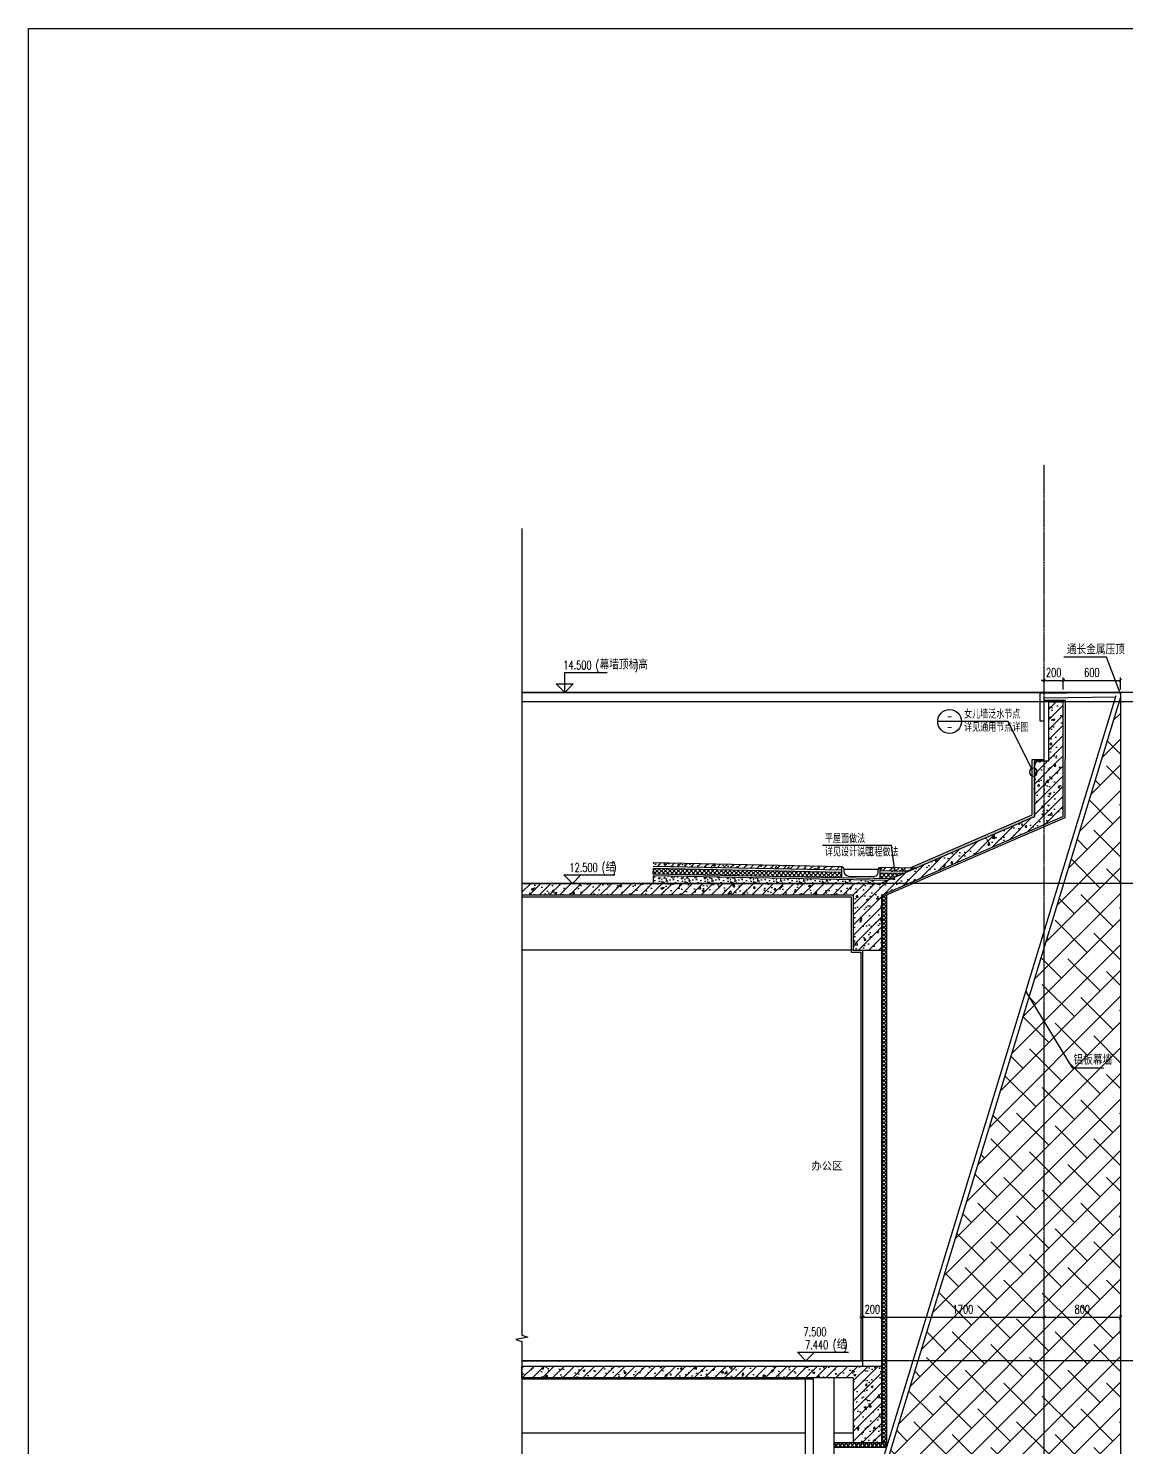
# Model space of a CAD drawing. Extents: x -1899985 to 1774885, y 556286 to 2175695.
# Drawn here: x -1607876 to -1596366, y 574847 to 589713 of the extents above; entities that cross this region are included whole.
import ezdxf
from ezdxf.enums import TextEntityAlignment as Align

# ---------------------------------------------------------------- set-up
doc = ezdxf.new("R2010")
doc.units = 0
doc.header["$LTSCALE"] = 10
doc.header["$MEASUREMENT"] = 0
for name, pattern in [('20剖面图$0$__DASH', [0.35, 0.25, -0.1]), ('20剖面图$0$DOTE', [2.42, 2, -0.2, 0.02, -0.2]), ('DASH', [0.35, 0.25, -0.1])]:
    doc.linetypes.add(name, pattern=pattern)
doc.layers.get('Defpoints').update_dxf_attribs({"color": 210})
for name, color, linetype in [('20剖面图$0$A-AXIS-DOTE', 14, '20剖面图$0$DOTE'), ('20剖面图$0$A-AXIS-DP', 126, 'Continuous'), ('20剖面图$0$A-CURTAIN', 134, 'Continuous'), ('20剖面图$0$A-HATCH-2', 251, 'Continuous'), ('20剖面图$0$A-LIN-V', 9, 'Continuous'), ('20剖面图$0$A-SFCE', 30, 'Continuous'), ('20剖面图$0$AS-COLN', 6, 'Continuous'), ('20剖面图$0$AS-WALL', 40, 'Continuous'), ('20剖面图$0$DIM_ELEV', 3, 'Continuous'), ('20剖面图$0$DIM_SYMB', 3, 'Continuous'), ('20剖面图$0$PUB_HATCH', 8, 'Continuous'), ('20剖面图$0$PUB_TEXT', 7, 'Continuous'), ('A-AXIS-SYMB', 3, 'Continuous'), ('A-HATCH-2', 251, 'Continuous'), ('A-LIN-V', 9, 'Continuous'), ('A-SFCE', 30, 'Continuous'), ('DIM_SYMB', 3, 'Continuous'), ('PUB_TEXT', 7, 'Continuous')]:
    doc.layers.add(name, color=color, linetype=linetype)
doc.styles.add('20剖面图$0$_TCH_DIM', font='SIMPLEX', dxfattribs={"bigfont": 'GBCBIG'})
doc.styles.add('20剖面图$0$_TCH_DIM_T3', font='SIMPLEX', dxfattribs={"width": 0.705882, "bigfont": 'GBCBIG'})
doc.styles.add('20剖面图$0$图框', font='')
doc.styles.add('_TCH_DIM', font='SIMPLEX', dxfattribs={"bigfont": 'GBCBIG'})
doc.styles.add('_TCH_LABEL', font='COMPLEX', dxfattribs={"bigfont": 'GBCBIG'})
doc.styles.get('20剖面图$0$图框').set_extended_font_data('SimSun')
doc.dimstyles.new('20剖面图$0$_TCH_ARCH&&30', dxfattribs={"dimtxt": 89.25, "dimasz": 30, "dimexe": 30, "dimexo": 30, "dimgap": 37.875, "dimtad": 1, "dimdec": 0, "dimzin": 0, "dimdsep": 46, "dimtxsty": '20剖面图$0$_TCH_DIM_T3', "dimblk": '20剖面图$0$_ArchTick', "dimcen": 0.09, "dimclrt": 7, "dimazin": 2, "dimtfac": 1, "dimtdec": 0, "dimtix": 1, "dimtmove": 2, "dimatfit": 3, "dimfxl": 1, "dimtolj": 1, "dimtzin": 0, "dimarcsym": 0})
pattern_1 = [(45, (0, 0), (-53.0330086, 53.0330086), []), (50, (0, 0), (215.178055, -18.82564), [22.5, -247.5]), (355, (0, 0), (-41.6254, 225.65764), [18, -198]), (100.4514, (17.93, -1.57), (173.552815, 206.831863), [19.122057, -210.342634]), (46.1842, (0, 60), (320.172315, -49.655704), [33.75, -371.25]), (96.6356, (26.68, 55.86), (280.39881, 292.23536), [28.683086, -315.5139]), (351.1842, (0, 60), (280.398584, 292.23558), [27, -297]), (21, (30, 45), (179.072116, -120.785667), [22.5, -247.5]), (326, (30, 45), (72.9946, 217.545014), [18, -198]), (71.4514, (44.92, 34.93), (252.066789, 96.75915), [19.122057, -210.342634]), (37.5, (0, 0), (3.6479566, 99.868156), [0, -195.6, 0, -201, 0, -198.75]), (7.5, (0, 0), (78.920861, 118.3235136), [0, -114.6, 0, -191.1, 0, -75.75]), (327.5, (-66.9, 0), (160.146731, -6.7664615), [0, -75, 0, -234, 0, -310.5]), (317.5, (-96.9, 0), (174.955851, 30.031495), [0, -97.5, 0, -155.4, 0, -220.5])]

# ---------------------------------------------------------------- blocks, each defined once
blk = doc.blocks.new('20剖面图$0$_ArchTick')
at = {"color": 0, "linetype": 'ByBlock', "const_width": 0.4}
blk.add_lwpolyline([(-0.5, -0.5), (0.5, 0.5)], dxfattribs=at)
blk = doc.blocks.new('*D192')
at = {"layer": '20剖面图$0$A-AXIS-DP', "color": 0, "lineweight": -2, "transparency": 16777216}
for p, q in [((-1597031, 582787), (-1597031, 582914)), ((-1596431, 582787), (-1596431, 582914)), ((-1597031, 582884), (-1596431, 582884))]:
    blk.add_line(p, q, dxfattribs=at)
at = {"layer": 'Defpoints', "color": 0, "transparency": 16777216}
for p in [(-1597031, 582757), (-1596431, 582884), (-1596431, 582757)]:
    blk.add_point(p, dxfattribs=at)
at = {"layer": '20剖面图$0$A-AXIS-DP', "color": 0, "lineweight": -2, "transparency": 16777216, "xscale": 30, "yscale": 30, "zscale": 30, "rotation": 180}
blk.add_blockref('20剖面图$0$_ArchTick', (-1597031, 582884), dxfattribs=at)
at = {"layer": '20剖面图$0$A-AXIS-DP', "color": 0, "lineweight": -2, "transparency": 16777216, "xscale": 30, "yscale": 30, "zscale": 30}
blk.add_blockref('20剖面图$0$_ArchTick', (-1596431, 582884), dxfattribs=at)
at = {"layer": '20剖面图$0$A-AXIS-DP', "color": 7, "transparency": 16777216, "insert": (-1596731, 582966), "char_height": 89.2, "attachment_point": 5, "style": '20剖面图$0$_TCH_DIM_T3'}
blk.add_mtext('\\A1;600', dxfattribs=at)
blk = doc.blocks.new('*D193')
at = {"layer": '20剖面图$0$A-AXIS-DP', "color": 0, "lineweight": -2, "transparency": 16777216}
for p, q in [((-1597231, 582787), (-1597231, 582914)), ((-1597031, 582787), (-1597031, 582914)), ((-1597231, 582884), (-1597261, 582884)), ((-1597231, 582884), (-1597031, 582884)), ((-1597031, 582884), (-1597001, 582884))]:
    blk.add_line(p, q, dxfattribs=at)
at = {"layer": 'Defpoints', "color": 0, "transparency": 16777216}
for p in [(-1597231, 582757), (-1597031, 582884), (-1597031, 582757)]:
    blk.add_point(p, dxfattribs=at)
at = {"layer": '20剖面图$0$A-AXIS-DP', "color": 0, "lineweight": -2, "transparency": 16777216, "xscale": 30, "yscale": 30, "zscale": 30}
blk.add_blockref('20剖面图$0$_ArchTick', (-1597231, 582884), dxfattribs=at)
at = {"layer": '20剖面图$0$A-AXIS-DP', "color": 0, "lineweight": -2, "transparency": 16777216, "xscale": 30, "yscale": 30, "zscale": 30, "rotation": 180}
blk.add_blockref('20剖面图$0$_ArchTick', (-1597031, 582884), dxfattribs=at)
at = {"layer": '20剖面图$0$A-AXIS-DP', "color": 7, "transparency": 16777216, "insert": (-1597131, 582966), "char_height": 89.2, "attachment_point": 5, "style": '20剖面图$0$_TCH_DIM_T3'}
blk.add_mtext('\\A1;200', dxfattribs=at)
blk = doc.blocks.new('*D194')
at = {"layer": '20剖面图$0$A-AXIS-DP', "color": 0, "lineweight": -2, "transparency": 16777216}
for p, q in [((-1597231, 576030), (-1597231, 576243)), ((-1597231, 576213), (-1596431, 576213)), ((-1596431, 576030), (-1596431, 576243))]:
    blk.add_line(p, q, dxfattribs=at)
at = {"layer": 'Defpoints', "color": 0, "transparency": 16777216}
for p in [(-1596431, 576213), (-1597231, 576000), (-1596431, 576000)]:
    blk.add_point(p, dxfattribs=at)
at = {"layer": '20剖面图$0$A-AXIS-DP', "color": 0, "lineweight": -2, "transparency": 16777216, "xscale": 30, "yscale": 30, "zscale": 30, "rotation": 180}
blk.add_blockref('20剖面图$0$_ArchTick', (-1597231, 576213), dxfattribs=at)
at = {"layer": '20剖面图$0$A-AXIS-DP', "color": 0, "lineweight": -2, "transparency": 16777216, "xscale": 30, "yscale": 30, "zscale": 30}
blk.add_blockref('20剖面图$0$_ArchTick', (-1596431, 576213), dxfattribs=at)
at = {"layer": '20剖面图$0$A-AXIS-DP', "color": 7, "transparency": 16777216, "insert": (-1596831, 576296), "char_height": 89.2, "attachment_point": 5, "style": '20剖面图$0$_TCH_DIM_T3'}
blk.add_mtext('\\A1;800', dxfattribs=at)
blk = doc.blocks.new('*D195')
at = {"layer": '20剖面图$0$A-AXIS-DP', "color": 0, "lineweight": -2, "transparency": 16777216}
for p, q in [((-1598931, 576030), (-1598931, 576243)), ((-1598931, 576213), (-1597231, 576213)), ((-1597231, 576030), (-1597231, 576243))]:
    blk.add_line(p, q, dxfattribs=at)
at = {"layer": 'Defpoints', "color": 0, "transparency": 16777216}
for p in [(-1597231, 576213), (-1598931, 576000), (-1597231, 576000)]:
    blk.add_point(p, dxfattribs=at)
at = {"layer": '20剖面图$0$A-AXIS-DP', "color": 0, "lineweight": -2, "transparency": 16777216, "xscale": 30, "yscale": 30, "zscale": 30, "rotation": 180}
blk.add_blockref('20剖面图$0$_ArchTick', (-1598931, 576213), dxfattribs=at)
at = {"layer": '20剖面图$0$A-AXIS-DP', "color": 0, "lineweight": -2, "transparency": 16777216, "xscale": 30, "yscale": 30, "zscale": 30}
blk.add_blockref('20剖面图$0$_ArchTick', (-1597231, 576213), dxfattribs=at)
at = {"layer": '20剖面图$0$A-AXIS-DP', "color": 7, "transparency": 16777216, "insert": (-1598081, 576296), "char_height": 89.2, "attachment_point": 5, "style": '20剖面图$0$_TCH_DIM_T3'}
blk.add_mtext('\\A1;1700', dxfattribs=at)
blk = doc.blocks.new('*D196')
at = {"layer": '20剖面图$0$A-AXIS-DP', "color": 0, "lineweight": -2, "transparency": 16777216}
for p, q in [((-1599131, 576213), (-1599161, 576213)), ((-1599131, 576030), (-1599131, 576243)), ((-1599131, 576213), (-1598931, 576213)), ((-1598931, 576030), (-1598931, 576243)), ((-1598931, 576213), (-1598901, 576213))]:
    blk.add_line(p, q, dxfattribs=at)
at = {"layer": 'Defpoints', "color": 0, "transparency": 16777216}
for p in [(-1598931, 576213), (-1599131, 576000), (-1598931, 576000)]:
    blk.add_point(p, dxfattribs=at)
at = {"layer": '20剖面图$0$A-AXIS-DP', "color": 0, "lineweight": -2, "transparency": 16777216, "xscale": 30, "yscale": 30, "zscale": 30}
blk.add_blockref('20剖面图$0$_ArchTick', (-1599131, 576213), dxfattribs=at)
at = {"layer": '20剖面图$0$A-AXIS-DP', "color": 0, "lineweight": -2, "transparency": 16777216, "xscale": 30, "yscale": 30, "zscale": 30, "rotation": 180}
blk.add_blockref('20剖面图$0$_ArchTick', (-1598931, 576213), dxfattribs=at)
at = {"layer": '20剖面图$0$A-AXIS-DP', "color": 7, "transparency": 16777216, "insert": (-1599031, 576296), "char_height": 89.2, "attachment_point": 5, "style": '20剖面图$0$_TCH_DIM_T3'}
blk.add_mtext('\\A1;200', dxfattribs=at)
blk = doc.blocks.new('$LinePat$保温板1')
at = {"color": 0}
for p, q in [((0, 0), (16, -20)), ((0, -20), (16, 0))]:
    blk.add_line(p, q, dxfattribs=at)
for points in [[(0, 0), (16, 0)], [(0, -20), (16, -20)]]:
    blk.add_lwpolyline(points)
blk = doc.blocks.new('20剖面图')
at = {"layer": '20剖面图$0$A-HATCH-2'}
h = blk.add_hatch(dxfattribs=at)
h.set_pattern_fill('ANSI38', color=256, scale=120)
h.set_pattern_definition([(45, (0, 0), (-134.703842, 134.703842), []), (135, (0, 0), (-404.111525, 134.703842), [476.25, -285.75])])
h.paths.add_polyline_path([(-1596431.5, 567957.5), (-1596431.5, 582707.5), (-1599106.7, 573944), (-1599331.5, 573207.5), (-1599381.5, 573207.5), (-1599381.5, 568257.5)])
at = {"layer": '20剖面图$0$PUB_HATCH'}
h = blk.add_hatch(dxfattribs=at)
h.set_pattern_fill('钢筋混凝土', color=256, scale=30, style=0)
h.set_pattern_definition(pattern_1)
h.paths.add_polyline_path([(-1597181.5, 582036.4), (-1597031.5, 582036.4), (-1597031.5, 582657.5), (-1597181.5, 582657.5)])
h = blk.add_hatch(dxfattribs=at)
h.set_pattern_fill('钢筋混凝土', color=256, scale=30, style=0)
h.set_pattern_definition(pattern_1)
h.paths.add_polyline_path([(-1597331.5, 581457.5), (-1597031.5, 581457.5), (-1597031.5, 582036.4), (-1597331.5, 582036.4)])
h = blk.add_hatch(dxfattribs=at)
h.set_pattern_fill('钢筋混凝土', color=256, scale=30, style=0)
h.set_pattern_definition(pattern_1)
h.paths.add_polyline_path([(-1597034, 581457.5), (-1597331.5, 581457.5), (-1597331.5, 581459.3), (-1598950.2, 580757.5), (-1598931.5, 580757.5), (-1598931.5, 580667.5), (-1598925.3, 580637.5)])
h = blk.add_hatch(dxfattribs=at)
h.set_pattern_fill('钢筋混凝土', color=256, scale=30, style=0)
h.set_pattern_definition(pattern_1)
h.paths.add_polyline_path([(-1599231.5, 580637.5), (-1599231.5, 580757.5), (-1602703.6, 580757.5), (-1602703.6, 580637.5)])
h = blk.add_hatch(dxfattribs=at)
h.set_pattern_fill('钢筋混凝土', color=256, scale=30, style=0)
h.set_pattern_definition(pattern_1)
h.paths.add_polyline_path([(-1599231.5, 580057.5), (-1598931.5, 580057.5), (-1598931.5, 580757.5), (-1599231.5, 580757.5)])
h = blk.add_hatch(dxfattribs=at)
h.set_pattern_fill('钢筋混凝土', color=256, scale=30, style=0)
h.set_pattern_definition(pattern_1)
h.paths.add_polyline_path([(-1598931.5, 580667.5), (-1598931.5, 580637.5), (-1598925.3, 580637.5)])
h = blk.add_hatch(dxfattribs=at)
h.set_pattern_fill('钢筋混凝土', color=256, scale=30, style=0)
h.set_pattern_definition(pattern_1)
h.paths.add_polyline_path([(-1599581.5, 575577.5), (-1599581.5, 575697.5), (-1602703.6, 575697.5), (-1602703.6, 575577.5)])
h = blk.add_hatch(dxfattribs=at)
h.set_pattern_fill('钢筋混凝土', color=256, scale=30, style=0)
h.set_pattern_definition(pattern_1)
h.paths.add_polyline_path([(-1599231.5, 575697.5), (-1599581.5, 575697.5), (-1599581.5, 575577.5), (-1599231.5, 575577.5)])
h = blk.add_hatch(dxfattribs=at)
h.set_pattern_fill('钢筋混凝土', color=256, scale=30, style=0)
h.set_pattern_definition(pattern_1)
h.paths.add_polyline_path([(-1599231.5, 574897.5), (-1598931.5, 574897.5), (-1598931.5, 575697.5), (-1599231.5, 575697.5)])
at = {"layer": '20剖面图$0$A-AXIS-DOTE'}
blk.add_line((-1597231.5, 565081.9), (-1597231.5, 585146), dxfattribs=at)
at = {"layer": '20剖面图$0$A-AXIS-DOTE', "linetype": '20剖面图$0$__DASH', "ltscale": 2}
for p, q in [((-1591884.5, 582757.5), (-1602703.6, 582757.5)), ((-1591884.5, 582657.5), (-1602703.6, 582657.5)), ((-1591884.5, 580757.5), (-1602703.6, 580757.5)), ((-1591884.5, 575757.5), (-1602703.6, 575757.5))]:
    blk.add_line(p, q, dxfattribs=at)
at = {"layer": '20剖面图$0$A-CURTAIN'}
for p, q in [((-1596431.5, 582757.5), (-1597271.5, 582747.5)), ((-1597271.5, 582457.5), (-1597271.5, 582747.5)), ((-1596431.5, 582757.5), (-1596431.5, 582707.5)), ((-1596479.3, 582722.1), (-1599368.5, 573257.5)), ((-1596431.5, 582707.5), (-1599331.5, 573207.5)), ((-1596483.8, 582707.5), (-1597231.5, 582697.5)), ((-1597231.5, 582457.5), (-1597231.5, 582697.5)), ((-1597231.5, 582457.5), (-1597271.5, 582457.5))]:
    blk.add_line(p, q, dxfattribs=at)
at = {"layer": '20剖面图$0$A-LIN-V'}
blk.add_line((-1602703.6, 582757.5), (-1596431.5, 582757.5), dxfattribs=at)
for points in [[(-1599231.5, 580057.5), (-1602703.6, 580057.5)], [(-1599731.5, 574997.5), (-1602703.6, 574997.5)], [(-1599231.5, 574997.5), (-1599431.5, 574997.5)]]:
    blk.add_lwpolyline(points, dxfattribs=at)
at = {"layer": '20剖面图$0$A-SFCE'}
blk.add_line((-1602703.6, 575757.5), (-1599131.5, 575757.5), dxfattribs=at)
at = {"layer": '20剖面图$0$AS-COLN'}
for p, q in [((-1597181.5, 582036.4), (-1597181.5, 582657.5)), ((-1597181.5, 582657.5), (-1597031.5, 582657.5)), ((-1597031.5, 582036.4), (-1597031.5, 582657.5)), ((-1597181.5, 582036.4), (-1597331.5, 582036.4)), ((-1597331.5, 582036.4), (-1597331.5, 581459.3)), ((-1597031.5, 581467.8), (-1597031.5, 582036.4)), ((-1598950.2, 580757.5), (-1597331.5, 581459.3)), ((-1598925.3, 580637.5), (-1597034, 581457.5)), ((-1597034, 581457.5), (-1597031.5, 581457.5)), ((-1597031.5, 581457.5), (-1597031.5, 581467.8)), ((-1602703.6, 580757.5), (-1599231.5, 580757.5)), ((-1602703.6, 580757.5), (-1602703.6, 580637.5)), ((-1598950.2, 580757.5), (-1599231.5, 580757.5)), ((-1602703.6, 580637.5), (-1599231.5, 580637.5)), ((-1599231.5, 580637.5), (-1599231.5, 580057.5)), ((-1598931.5, 580637.5), (-1598925.3, 580637.5)), ((-1598931.5, 580057.5), (-1598931.5, 580637.5)), ((-1599231.5, 580057.5), (-1598931.5, 580057.5)), ((-1599581.5, 575697.5), (-1602703.6, 575697.5)), ((-1602703.6, 575577.5), (-1602703.6, 575697.5)), ((-1599231.5, 575697.5), (-1599581.5, 575697.5)), ((-1598931.5, 575697.5), (-1599231.5, 575697.5)), ((-1598931.5, 574897.5), (-1598931.5, 575697.5)), ((-1599581.5, 575577.5), (-1602703.6, 575577.5)), ((-1599231.5, 575577.5), (-1599581.5, 575577.5)), ((-1599231.5, 575577.5), (-1599231.5, 574897.5)), ((-1599231.5, 574897.5), (-1598931.5, 574897.5))]:
    blk.add_line(p, q, dxfattribs=at)
at = {"layer": '20剖面图$0$AS-WALL'}
for p, q in [((-1599131.5, 575697.5), (-1599131.5, 580057.5)), ((-1598931.5, 575697.5), (-1598931.5, 580057.5)), ((-1599731.5, 573957.5), (-1599731.5, 575577.5)), ((-1599431.5, 573957.5), (-1599431.5, 575577.5))]:
    blk.add_line(p, q, dxfattribs=at)
at = {"layer": '20剖面图$0$DIM_ELEV'}
for p, q in [((-1602255.2, 582757.5), (-1602255.2, 582967.5)), ((-1602255.2, 582967.5), (-1601808.8, 582967.5)), ((-1602255.2, 582757.5), (-1602345.2, 582847.5)), ((-1602345.2, 582847.5), (-1602165.2, 582847.5)), ((-1602255.2, 582757.5), (-1602165.2, 582847.5)), ((-1602174.7, 580757.5), (-1602264.7, 580847.5)), ((-1602264.7, 580847.5), (-1601728.3, 580847.5)), ((-1602174.7, 580757.5), (-1602084.7, 580847.5)), ((-1602384.7, 580757.5), (-1602084.7, 580757.5)), ((-1599937.3, 575757.5), (-1599637.3, 575757.5)), ((-1599727.3, 575757.5), (-1599817.3, 575847.5)), ((-1599817.3, 575847.5), (-1599280.9, 575847.5)), ((-1599727.3, 575757.5), (-1599637.3, 575847.5))]:
    blk.add_line(p, q, dxfattribs=at)
at = {"layer": '20剖面图$0$DIM_SYMB'}
for p, q in [((-1597420.1, 579619.2), (-1596936.4, 578826.3)), ((-1596936.4, 578826.3), (-1596608.7, 578826.3))]:
    blk.add_line(p, q, dxfattribs=at)
blk.add_lwpolyline([(-1602703.6, 584475.8), (-1602703.6, 576025.4), (-1602640.6, 576002.4), (-1602766.6, 575980.2), (-1602703.6, 575957.9), (-1602703.6, 567507.5)], dxfattribs=at)
at = {"layer": '20剖面图$0$DIM_SYMB', "const_width": 12}
blk.add_lwpolyline([(-1597423.2, 579624.4, 1), (-1597417, 579614.1, 1)], format="xyb", close=True, dxfattribs=at)
at = {"layer": 'Defpoints', "color": 8}
blk.add_line((-1596431.5, 582707.5), (-1596431.5, 567957.5), dxfattribs=at)
at = {"layer": '20剖面图$0$PUB_TEXT', "style": '20剖面图$0$_TCH_DIM', "width": 0.705882}
for s, height, p in [('14.500', 89.25, (-1602270.8, 582999)), ('(', 89.2, (-1601931.8, 582999)), (')', 89.2, (-1601521.2, 582999)), ('12.500', 89.25, (-1602206, 580879)), ('(', 89.2, (-1601867, 580879)), (')', 89.2, (-1601751.3, 580879)), ('7.500', 89.25, (-1599754.3, 576015.5)), ('7.440', 89.25, (-1599736.3, 575879)), ('(', 89.2, (-1599445.3, 575879)), (')', 89.2, (-1599329.6, 575879))]:
    blk.add_text(s, height=height, dxfattribs=at).set_placement(p)
at = {"layer": '20剖面图$0$PUB_TEXT'}
for s, height, style, p in [('幕墙顶标高', 101.28, '20剖面图$0$_TCH_DIM', (-1601889.8, 582999)), ('结', 101.3, '20剖面图$0$_TCH_DIM', (-1601825, 580879)), ('铝板幕墙', 101.28, '20剖面图$0$_TCH_DIM', (-1596922.8, 578857.8)), ('办公区', 79.3, '20剖面图$0$图框', (-1599670, 577758.4)), ('结', 101.3, '20剖面图$0$_TCH_DIM', (-1599403.3, 575879))]:
    blk.add_text(s, height=height, dxfattribs=dict(at, style=style)).set_placement(p)
at = {"layer": '20剖面图$0$A-AXIS-DP'}
for p1, p2, distance, picture, middle in [((-1597231.5, 582757.5), (-1597031.5, 582757.5), 126.1, '*D193', (-1597131.5, 582966)), ((-1597031.5, 582757.5), (-1596431.5, 582757.5), 126.1, '*D192', (-1596731.5, 582966)), ((-1599131.5, 576000), (-1598931.5, 576000), 213, '*D196', (-1599031.5, 576295.5)), ((-1598931.5, 576000), (-1597231.5, 576000), 213, '*D195', (-1598081.5, 576295.5)), ((-1597231.5, 576000), (-1596431.5, 576000), 213, '*D194', (-1596831.5, 576295.5))]:
    dim = blk.add_aligned_dim(p1=p1, p2=p2, distance=distance, dimstyle='20剖面图$0$_TCH_ARCH&&30', dxfattribs=at)
    dim.commit()
    dim.dimension.update_dxf_attribs({"geometry": picture, "text_midpoint": middle})

msp = doc.modelspace()

# ---------------------------------------------------------------- block references
at = {"layer": 'A-LIN-V'}
msp.add_blockref('20剖面图', (0, 0), dxfattribs=at)

# ---------------------------------------------------------------- next in the draw order: hatches: boundary and pattern name
at = {"layer": 'A-HATCH-2'}
h = msp.add_hatch(dxfattribs=at)
h.set_pattern_fill('钢筋混凝土', color=256, scale=20, style=0)
h.set_pattern_definition([(45, (55210.24, 3e-06), (-35.355339, 35.355339), []), (50, (55210.24, 3e-06), (143.4520365, -12.550427), [15, -165]), (355, (55210.24, 3e-06), (-27.750267, 150.438427), [12, -132]), (100.4514, (55222.19, -1.05), (115.701876, 137.887908), [12.748038, -140.228422]), (46.1842, (55210.24, 40), (213.44821, -33.103803), [22.5, -247.5]), (96.6356, (55228.03, 37.24), (186.93254, 194.823574), [19.122058, -210.3426]), (351.1842, (55210.24, 40), (186.93239, 194.82372), [18, -198]), (21, (55230.24, 30), (119.3814104, -80.523778), [15, -165]), (326, (55230.24, 30), (48.663066, 145.030009), [12, -132]), (71.4514, (55240.19, 23.29), (168.044526, 64.506099), [12.748038, -140.228422]), (37.5, (55210.24, 3e-06), (2.431971, 66.5787708), [0, -130.4, 0, -134, 0, -132.5]), (7.5, (55210.24, 3e-06), (52.6139075, 78.8823424), [0, -76.4, 0, -127.4, 0, -50.5]), (327.5, (55165.64, 3e-06), (106.7644872, -4.5109743), [0, -50, 0, -156, 0, -207]), (317.5, (55145.64, 3e-06), (116.637234, 20.0209965), [0, -65, 0, -103.6, 0, -147])])
h.paths.add_polyline_path([(-1599350.2, 580895.5), (-1599350.2, 580935.5), (-1601326.8, 580975), (-1601326.8, 580935)])
h.paths.add_polyline_path([(-1598950.2, 580927.5), (-1598950.2, 580887.5), (-1598663.5, 580881.7), (-1598575.3, 580920)])
h = msp.add_hatch(dxfattribs=at)
h.set_pattern_fill('ANSI37', color=256, scale=20)
h.set_pattern_definition([(45, (55210.24, 3e-06), (-22.4506403, 22.4506403), []), (135, (55210.24, 3e-06), (-22.4506403, -22.4506403), [])])
h.paths.add_polyline_path([(-1599350.2, 580815.5), (-1599350.2, 580875.5), (-1601325.6, 580915), (-1601326.8, 580855)])
h.paths.add_polyline_path([(-1598950.2, 580867.5), (-1598950.2, 580807.5), (-1598839.9, 580805.3), (-1598707.6, 580862.6)])
h = msp.add_hatch(dxfattribs=at)
h.set_pattern_fill('加气混凝土', color=256, scale=20)
h.set_pattern_definition([(0, (55281.04, -73.2), (120, 240), [0, -240]), (0, (55140.64, -105.6), (120, 240), [0, -240]), (0, (55218.64, -108), (120, 240), [0, -240]), (0, (55303.84, -37.2), (120, 240), [0, -240]), (0, (55204.24, -120), (120, 240), [0, -240]), (0, (55327.84, 114), (120, 240), [0, -240]), (0, (55254.64, 94.8), (120, 240), [0, -240]), (0, (55293.04, 64.8), (120, 240), [0, -240]), (0, (55097.44, 60), (120, 240), [0, -240]), (0, (55215.04, 49.2), (120, 240), [0, -240]), (0, (55169.44, -12), (120, 240), [0, -240]), (0, (55171.84, -102), (120, 240), [0, -240]), (0, (55261.84, -111.6), (120, 240), [0, -240]), (0, (55327.84, -6), (120, 240), [0, -240]), (0, (55103.44, -43.2), (120, 240), [0, -240]), (0, (55123.84, -2.4), (120, 240), [0, -240]), (0, (55217.44, -19.2), (120, 240), [0, -240]), (0, (55183.84, -54), (120, 240), [0, -240]), (0, (55164.64, 25.2), (120, 240), [0, -240]), (0, (55194.64, 115.2), (120, 240), [0, -240]), (0, (55113.04, -93.6), (120, 240), [0, -240]), (0, (55245.04, 66), (120, 240), [0, -240]), (0, (55133.44, 69.6), (120, 240), [0, -240]), (0, (55114.24, 100.8), (120, 240), [0, -240]), (130.601294, (55313.096, 38.857), (-599.99999337, 720.00000315), [10.53662, -4414.8444]), (18.4349488, (55295.953, 43.43), (599.9999978, 239.9999982), [10.842096, -1507.05116]), (90, (55295.95, 33.14), (120, 240), [10.285714, -469.71426]), (161.565051, (55306.24, 29.714), (-600.000003, 239.9999821), [10.842096, -1507.05116]), (53.1301023, (55306.24, 29.714), (120.0000002, 239.9999999), [11.428572, -1188.5714]), (135, (55315.38, -92.57), (-120.0000145, 239.9999838), [9.697464, -669.12504]), (45, (55301.67, -92.57), (119.9999992, 239.999999), [9.697464, -669.12504]), (135, (55308.524, -99.43), (-120.0000145, 239.9999838), [9.697464, -669.12504]), (45, (55308.524, -99.43), (119.9999992, 239.999999), [9.697464, -669.12504]), (116.565051, (55199.95, 68.57), (-2e-05, 479.999987), [12.77753, -255.5506]), (180, (55194.24, 80), (-120, 240), [13.714286, -226.2857]), (63.434949, (55174.8, 68.57), (1e-06, 479.999998), [12.77753, -255.5506]), (116.565051, (55180.52, 57.14), (-2e-05, 479.999987), [12.77753, -255.5506]), (0, (55180.52, 57.14), (120, 240), [13.714286, -226.2857]), (63.434949, (55194.24, 57.14), (1e-06, 479.999998), [12.77753, -255.5506]), (107.102728, (55290.239, -12.571), (-359.999986237, 1200.000001936), [15.54454, -6513.161]), (143.972626, (55285.667, 2.286), (-2279.9999711, 1679.9999981), [15.54454, -3248.808]), (180, (55273.1, 11.43), (-120, 240), [14.857142, -225.14284]), (36.0273733, (55245.667, 2.286), (2279.99998315, 1679.99998189), [15.54454, -3248.808]), (71.565051, (55241.096, -11.43), (360.00000185, 1199.9999979), [14.456126, -1503.43712]), (107.102728, (55245.667, -26.286), (-359.999986237, 1200.000001936), [15.54454, -6513.161]), (143.972626, (55258.239, -35.429), (-2279.9999711, 1679.9999981), [15.54454, -3248.808]), (0, (55258.24, -35.43), (120, 240), [14.857142, -225.14284]), (36.0273733, (55273.096, -35.429), (2279.99998315, 1679.99998189), [15.54454, -3248.808]), (71.565051, (55285.667, -26.286), (360.00000185, 1199.9999979), [14.456126, -1503.43712]), (150.255118, (55292.524, 99.43), (-360.00000085, 239.99999703), [9.214008, -1925.72784]), (90, (55284.52, 94.86), (120, 240), [9.142858, -470.8571]), (29.7448813, (55284.524, 94.857), (360.0000002, 239.9999989), [9.214008, -1925.72784]), (116.565051, (55236.52, -70.86), (-2e-05, 479.999987), [12.77753, -255.5506]), (168.690067, (55230.81, -59.429), (-1080.0000008, 239.99999398), [11.6549, -2435.8742]), (41.1859251, (55210.239, -65.143), (2999.99998182, 2639.999976915), [12.148738, -5090.3208]), (90, (55210.24, -76.57), (120, 240), [11.428572, -468.5714]), (138.814074, (55219.381, -84.571), (-2999.999946676, 2640.000016815), [12.148738, -5090.3208]), (16.6992442, (55219.381, -84.571), (3959.99997021, 1199.99998743), [11.93178, -4999.415]), (60.9453959, (55230.81, -81.143), (119.99999968, 239.99999788), [11.766434, -4930.1358]), (109.983106, (55135.953, 29.714), (-600.00000226, 1679.999995554), [13.3768, -5604.879]), (155.556045, (55131.381, 42.286), (-1560.000005946, 719.99998504), [13.809194, -5786.0526]), (24.4439547, (55106.239, 42.286), (1560.00000078, 719.999996537), [13.809194, -5786.0526]), (70.0168934, (55101.667, 29.714), (600.00000181, 1679.99999583), [13.3768, -5604.879]), (109.983106, (55106.239, 17.143), (-600.00000226, 1679.999995554), [13.3768, -5604.879]), (160.016893, (55118.81, 12.571), (-600.00000035, 239.99998907), [13.3768, -2795.751]), (19.9831065, (55118.81, 12.571), (599.9999967, 239.99999962), [13.3768, -2795.751]), (70.0168934, (55131.381, 17.143), (600.00000181, 1679.99999583), [13.3768, -5604.879]), (122.005383, (55225.096, 8), (-120.0000161, 239.99998775), [10.781693, -2253.3736]), (18.4349488, (55209.096, 13.714), (599.9999978, 239.9999982), [10.842096, -1507.05116]), (90, (55209.1, 3.43), (120, 240), [10.285714, -469.71426]), (161.565051, (55219.38, 3e-06), (-600.000003, 239.9999821), [10.842096, -1507.05116]), (54.4623222, (55219.381, 3e-06), (839.99999878, 1199.9999982), [9.831228, -4119.2846]), (116.565051, (55155.38, -50.29), (-2e-05, 479.999987), [12.77753, -255.5506]), (180, (55149.67, -38.86), (-120, 240), [12.571428, -227.42856]), (59.0362434, (55130.239, -50.286), (120.0000004, 239.99999884), [13.32789, -2785.5288]), (120.963756, (55137.096, -61.714), (-120.0000164, 239.99998898), [13.32789, -2785.5288]), (0, (55137.1, -61.71), (120, 240), [12.571428, -227.42856]), (63.434949, (55149.67, -61.71), (1e-06, 479.999998), [12.77753, -255.5506])])
h.paths.add_polyline_path([(-1598950.2, 580757.5), (-1598950.2, 580787.5), (-1601326.8, 580835), (-1601326.8, 580757.5)])

# ---------------------------------------------------------------- next in the draw order: linework, layer by layer
at = {"layer": 'A-AXIS-SYMB'}
for p, q in [((-1598096.4, 582452.5), (-1598346.4, 582452.5)), ((-1597606.6, 582452.5), (-1598096.4, 582452.5)), ((-1597362.6, 581959.5), (-1597606.6, 582452.5)), ((-1598829.8, 581154.2), (-1599554.8, 581154.2)), ((-1598800.3, 580912.7), (-1598829.8, 581154.2))]:
    msp.add_line(p, q, dxfattribs=at)
msp.add_lwpolyline([(-1597302.9, 581922.4, 1), (-1597385.6, 581922.4, 1)], format="xyb", close=True, dxfattribs=at)
at = {"layer": 'A-AXIS-SYMB', "const_width": 10}
msp.add_lwpolyline([(-1598799.7, 580907.7, 1), (-1598800.9, 580917.6, 1)], format="xyb", close=True, dxfattribs=at)
at = {"layer": 'A-AXIS-SYMB'}
msp.add_circle((-1598221.4, 582452.5), 125, dxfattribs=at)
at = {"layer": 'A-LIN-V'}
for p, q in [((-1598970.2, 580903.4), (-1599330.2, 580903.4)), ((-1598950.2, 580757.5), (-1601326.8, 580757.5)), ((-1598931.7, 575079.7), (-1598931.7, 574957.5)), ((-1598881.7, 575079.7), (-1598882.6, 574849.3))]:
    msp.add_line(p, q, dxfattribs=at)
msp.add_lwpolyline([(-1607876, 589713), (-1589238.7, 589713), (-1589238.7, 561650.4), (-1607876, 561650.4)], close=True, dxfattribs=at)
at = {"layer": 'A-LIN-V', "linetype": 'DASH', "ltscale": 0.2, "const_width": 2}
msp.add_lwpolyline([(-1597341.5, 582036.4), (-1597341.5, 581465.8), (-1598854, 580810.1, -0.1076915), (-1598874.8, 580805.9), (-1601326.8, 580855)], format="xyb", dxfattribs=at)
at = {"layer": 'A-SFCE'}
for p, q in [((-1599350.2, 580895.5), (-1601326.8, 580935)), ((-1601326.8, 580855), (-1601325.6, 580915)), ((-1598839.9, 580805.3), (-1601326.8, 580855)), ((-1598884, 580786.1), (-1601326.8, 580835)), ((-1601326.8, 580835), (-1601326.8, 580757.5)), ((-1601325.6, 580915), (-1599350.2, 580875.5)), ((-1598663.5, 580881.7), (-1598950.2, 580887.5)), ((-1598950.2, 580867.5), (-1598707.6, 580862.6)), ((-1601326.8, 580757.5), (-1598950.2, 580757.5))]:
    msp.add_line(p, q, dxfattribs=at)
for points in [[(-1597231.5, 582677.5), (-1597011.5, 582677.5), (-1597014.1, 581444.3), (-1598917.3, 580619.1)], [(-1598635.4, 580921.2), (-1597356.5, 581475.7), (-1597356.5, 582056.4), (-1597231.5, 582056.4), (-1597231.5, 582457.5)], [(-1599350.2, 580815.5), (-1599350.2, 580935.5)], [(-1598950.2, 580807.5), (-1598950.2, 580925.6)], [(-1602703.6, 580617.5), (-1599251.5, 580617.5), (-1599251.5, 580037.5), (-1599151.5, 580037.5), (-1599151.5, 575757.5)], [(-1602703.6, 575567.5), (-1599651.5, 575567.5), (-1599651.5, 573977.5), (-1599751.5, 573977.5), (-1599751.5, 573237.5), (-1599581.5, 573237.5)]]:
    msp.add_lwpolyline(points, dxfattribs=at)
msp.add_lwpolyline([(-1601326.8, 580975), (-1599359.6, 580935.7, -0.4083685), (-1599330.2, 580905.7), (-1599330.2, 580884.1, 0.4083685), (-1599281.2, 580834.1), (-1599021.2, 580828.9, 0.4200828), (-1598970.2, 580878.9), (-1598970.2, 580897.3, -0.4200828), (-1598939.6, 580927.3), (-1598575.3, 580920)], format="xyb", dxfattribs=at)
at = {"layer": 'DIM_SYMB'}
for p, q in [((-1596576.7, 583125.5), (-1597024.4, 583125.5)), ((-1596427.6, 582732.5), (-1596576.7, 583125.5))]:
    msp.add_line(p, q, dxfattribs=at)

# ---------------------------------------------------------------- next in the draw order: block references
at = {"layer": 'A-LIN-V', "yscale": 2.5, "zscale": 2.5}
for p, xscale, rotation in [((-1598931.5, 580637.5), -2.508744131652048, 89.99958029208436), ((-1598931.5, 580597.3), -2.508744131652048, 89.99958029208436), ((-1598931.5, 580557.2), -2.508744131652048, 89.99958029208436), ((-1598931.5, 580517), -2.508744131652048, 89.99958029208436), ((-1598931.5, 580476.9), -2.508744131652048, 89.99958029208436), ((-1598931.5, 580436.8), -2.508744131652048, 89.99958029208436), ((-1598931.5, 580396.6), -2.508744131652048, 89.99958029208436), ((-1598931.5, 580356.5), -2.508744131652048, 89.99958029208436), ((-1598931.5, 580316.3), -2.508744131652048, 89.99958029208436), ((-1598931.5, 580276.2), -2.508744131652048, 89.99958029208436), ((-1598931.5, 580236.1), -2.508744131652048, 89.99958029208436), ((-1598931.5, 580195.9), -2.508744131652048, 89.99958029208436), ((-1598931.5, 580155.8), -2.508744131652048, 89.99958029208436), ((-1598931.5, 580115.6), -2.508744131652048, 89.99958029208436), ((-1598931.5, 580075.5), -2.508744131652048, 89.99958029208436), ((-1598931.5, 580035.4), -2.508744131652048, 89.99958029208436), ((-1598931.5, 579995.2), -2.508744131652048, 89.99958029208436), ((-1598931.5, 579955.1), -2.508744131652048, 89.99958029208436), ((-1598931.5, 579914.9), -2.508744131652048, 89.99958029208436), ((-1598931.5, 579874.8), -2.508744131652048, 89.99958029208436), ((-1598931.5, 579834.7), -2.508744131652048, 89.99958029208436), ((-1598931.5, 579794.5), -2.508744131652048, 89.99958029208436), ((-1598931.5, 579754.4), -2.508744131652048, 89.99958029208436), ((-1598931.5, 579714.2), -2.508744131652048, 89.99958029208436), ((-1598931.5, 579674.1), -2.508744131652048, 89.99958029208436), ((-1598931.5, 579634), -2.508744131652048, 89.99958029208436), ((-1598931.5, 579593.8), -2.508744131652048, 89.99958029208436), ((-1598931.5, 579553.7), -2.508744131652048, 89.99958029208436), ((-1598931.5, 579513.5), -2.508744131652048, 89.99958029208436), ((-1598931.5, 579473.4), -2.508744131652048, 89.99958029208436), ((-1598931.5, 579433.3), -2.508744131652048, 89.99958029208436), ((-1598931.5, 579393.1), -2.508744131652048, 89.99958029208436), ((-1598931.5, 579353), -2.508744131652048, 89.99958029208436), ((-1598931.5, 579312.8), -2.508744131652048, 89.99958029208436), ((-1598931.5, 579272.7), -2.508744131652048, 89.99958029208436), ((-1598931.5, 579232.6), -2.508744131652048, 89.99958029208436), ((-1598931.5, 579192.4), -2.508744131652048, 89.99958029208436), ((-1598931.5, 579152.3), -2.508744131652048, 89.99958029208436), ((-1598931.5, 579112.1), -2.508744131652048, 89.99958029208436), ((-1598931.5, 579072), -2.508744131652048, 89.99958029208436), ((-1598931.5, 579031.9), -2.508744131652048, 89.99958029208436), ((-1598931.5, 578991.7), -2.508744131652048, 89.99958029208436), ((-1598931.5, 578951.6), -2.508744131652048, 89.99958029208436), ((-1598931.5, 578911.4), -2.508744131652048, 89.99958029208436), ((-1598931.5, 578871.3), -2.508744131652048, 89.99958029208436), ((-1598931.5, 578831.2), -2.508744131652048, 89.99958029208436), ((-1598931.5, 578791), -2.508744131652048, 89.99958029208436), ((-1598931.5, 578750.9), -2.508744131652048, 89.99958029208436), ((-1598931.5, 578710.7), -2.508744131652048, 89.99958029208436), ((-1598931.5, 578670.6), -2.508744131652048, 89.99958029208436), ((-1598931.5, 578630.5), -2.508744131652048, 89.99958029208436), ((-1598931.5, 578590.3), -2.508744131652048, 89.99958029208436), ((-1598931.5, 578550.2), -2.508744131652048, 89.99958029208436), ((-1598931.5, 578510), -2.508744131652048, 89.99958029208436), ((-1598931.5, 578469.9), -2.508744131652048, 89.99958029208436), ((-1598931.5, 578429.8), -2.508744131652048, 89.99958029208436), ((-1598931.5, 578389.6), -2.508744131652048, 89.99958029208436), ((-1598931.5, 578349.5), -2.508744131652048, 89.99958029208436), ((-1598931.5, 578309.3), -2.508744131652048, 89.99958029208436), ((-1598931.5, 578269.2), -2.508744131652048, 89.99958029208436), ((-1598931.5, 578229.1), -2.508744131652048, 89.99958029208436), ((-1598931.5, 578188.9), -2.508744131652048, 89.99958029208436), ((-1598931.5, 578148.8), -2.508744131652048, 89.99958029208436), ((-1598931.5, 578108.6), -2.508744131652048, 89.99958029208436), ((-1598931.5, 578068.5), -2.508744131652048, 89.99958029208436), ((-1598931.5, 578028.4), -2.508744131652048, 89.99958029208436), ((-1598931.5, 577988.2), -2.508744131652048, 89.99958029208436), ((-1598931.5, 577948.1), -2.508744131652048, 89.99958029208436), ((-1598931.5, 577907.9), -2.508744131652048, 89.99958029208436), ((-1598931.5, 577867.8), -2.508744131652048, 89.99958029208436), ((-1598931.5, 577827.7), -2.508744131652048, 89.99958029208436), ((-1598931.5, 577787.5), -2.508744131652048, 89.99958029208436), ((-1598931.5, 577747.4), -2.508744131652048, 89.99958029208436), ((-1598931.5, 577707.2), -2.508744131652048, 89.99958029208436), ((-1598931.5, 577667.1), -2.508744131652048, 89.99958029208436), ((-1598931.5, 577627), -2.508744131652048, 89.99958029208436), ((-1598931.5, 577586.8), -2.508744131652048, 89.99958029208436), ((-1598931.5, 577546.7), -2.508744131652048, 89.99958029208436), ((-1598931.5, 577506.5), -2.508744131652048, 89.99958029208436), ((-1598931.5, 577466.4), -2.508744131652048, 89.99958029208436), ((-1598931.5, 577426.3), -2.508744131652048, 89.99958029208436), ((-1598931.5, 577386.1), -2.508744131652048, 89.99958029208436), ((-1598931.5, 577346), -2.508744131652048, 89.99958029208436), ((-1598931.5, 577305.8), -2.508744131652048, 89.99958029208436), ((-1598931.5, 577265.7), -2.508744131652048, 89.99958029208436), ((-1598931.5, 577225.6), -2.508744131652048, 89.99958029208436), ((-1598931.5, 577185.4), -2.508744131652048, 89.99958029208436), ((-1598931.5, 577145.3), -2.508744131652048, 89.99958029208436), ((-1598931.5, 577105.1), -2.508744131652048, 89.99958029208436), ((-1598931.5, 577065), -2.508744131652048, 89.99958029208436), ((-1598931.5, 577024.9), -2.508744131652048, 89.99958029208436), ((-1598931.5, 576984.7), -2.508744131652048, 89.99958029208436), ((-1598931.5, 576944.6), -2.508744131652048, 89.99958029208436), ((-1598931.5, 576904.4), -2.508744131652048, 89.99958029208436), ((-1598931.5, 576864.3), -2.508744131652048, 89.99958029208436), ((-1598931.5, 576824.2), -2.508744131652048, 89.99958029208436), ((-1598931.5, 576784), -2.508744131652048, 89.99958029208436), ((-1598931.5, 576743.9), -2.508744131652048, 89.99958029208436), ((-1598931.5, 576703.7), -2.508744131652048, 89.99958029208436), ((-1598931.5, 576663.6), -2.508744131652048, 89.99958029208436), ((-1598931.5, 576623.5), -2.508744131652048, 89.99958029208436), ((-1598931.5, 576583.3), -2.508744131652048, 89.99958029208436), ((-1598931.5, 576543.2), -2.508744131652048, 89.99958029208436), ((-1598931.5, 576503), -2.508744131652048, 89.99958029208436), ((-1598931.5, 576462.9), -2.508744131652048, 89.99958029208436), ((-1598931.5, 576422.8), -2.508744131652048, 89.99958029208436), ((-1598931.5, 576382.6), -2.508744131652048, 89.99958029208436), ((-1598931.5, 576342.5), -2.508744131652048, 89.99958029208436), ((-1598931.5, 576302.3), -2.508744131652048, 89.99958029208436), ((-1598931.5, 576262.2), -2.508744131652048, 89.99958029208436), ((-1598931.5, 576222.1), -2.508744131652048, 89.99958029208436), ((-1598931.5, 576181.9), -2.508744131652048, 89.99958029208436), ((-1598931.5, 576141.8), -2.508744131652048, 89.99958029208436), ((-1598931.5, 576101.6), -2.508744131652048, 89.99958029208436), ((-1598931.5, 576061.5), -2.508744131652048, 89.99958029208436), ((-1598931.5, 576021.4), -2.508744131652048, 89.99958029208436), ((-1598931.5, 575981.2), -2.508744131652048, 89.99958029208436), ((-1598931.5, 575941.1), -2.508744131652048, 89.99958029208436), ((-1598931.5, 575900.9), -2.508744131652048, 89.99958029208436), ((-1598931.5, 575860.8), -2.508744131652048, 89.99958029208436), ((-1598931.5, 575820.7), -2.508744131652048, 89.99958029208436), ((-1598931.5, 575780.5), -2.508744131652048, 89.99958029208436), ((-1598931.5, 575740.4), -2.508744131652048, 89.99958029208436), ((-1598931.5, 575700.2), -2.508744131652048, 89.99958029208436), ((-1598931.5, 575660.1), -2.508744131652048, 89.99958029208436), ((-1598931.5, 575620), -2.508744131652048, 89.99958029208436), ((-1598931.5, 575579.8), -2.508744131652048, 89.99958029208436), ((-1598931.5, 575539.7), -2.508744131652048, 89.99958029208436), ((-1598931.5, 575499.5), -2.508744131652048, 89.99958029208436), ((-1598931.5, 575459.4), -2.508744131652048, 89.99958029208436), ((-1598931.5, 575419.3), -2.508744131652048, 89.99958029208436), ((-1598931.5, 575379.1), -2.508744131652048, 89.99958029208436), ((-1598931.5, 575339), -2.508744131652048, 89.99958029208436), ((-1598931.5, 575298.8), -2.508744131652048, 89.99958029208436), ((-1598931.5, 575258.7), -2.508744131652048, 89.99958029208436), ((-1598931.5, 575218.6), -2.508744131652048, 89.99958029208436), ((-1598931.5, 575178.4), -2.508744131652048, 89.99958029208436), ((-1598931.5, 575138.3), -2.508744131652048, 89.99958029208436), ((-1598931.5, 575098.1), -2.508744131652048, 89.99958029208436), ((-1598931.5, 575058), -2.508744131652048, 89.99958029208436), ((-1598931.5, 575017.9), -2.508744131652048, 89.99958029208436), ((-1599389.2, 574897.5), -2.643447773777277, 359.9976413807497), ((-1599346.9, 574897.5), -2.643447773777277, 359.9976413807497), ((-1599304.6, 574897.5), -2.643447773777277, 359.9976413807497), ((-1599262.3, 574897.5), -2.643447773777277, 359.9976413807497), ((-1599220, 574897.5), -2.643447773777277, 359.9976413807497), ((-1599177.7, 574897.5), -2.643447773777277, 359.9976413807497), ((-1599135.5, 574897.5), -2.643447773777277, 359.9976413807497), ((-1599093.2, 574897.5), -2.643447773777277, 359.9976413807497), ((-1599050.9, 574897.5), -2.643447773777277, 359.9976413807497), ((-1599008.6, 574897.4), -2.643447773777277, 359.9976413807497), ((-1598966.3, 574897.4), -2.643447773777277, 359.9976413807497), ((-1598924, 574897.4), -2.643447773777277, 359.9976413807497), ((-1598931.5, 574977.7), -2.508744131652048, 89.99958029208436), ((-1598931.5, 574937.6), -2.508744131652048, 89.99958029208436), ((-1598881.7, 574897.4), -2.643447773777277, 359.9976413807497)]:
    msp.add_blockref('$LinePat$保温板1', p, dxfattribs=dict(at, xscale=xscale, rotation=rotation))

# ---------------------------------------------------------------- next in the draw order: texts
at = {"layer": 'PUB_TEXT', "style": '_TCH_DIM'}
for s, height, p in [('通长金属压顶', 101.28, (-1596992.9, 583157)), ('女儿墙泛水节点', 84.4, (-1598070.1, 582484.3)), ('详见通用节点详图', 84.4, (-1598070.1, 582347.1)), ('平屋面做法', 84.4, (-1599528.5, 581180.4)), ('详见设计说明', 84.4, (-1599528.5, 581040.4)), ('工程做法', 84.4, (-1599094.9, 581040.4))]:
    msp.add_text(s, height=height, dxfattribs=at).set_placement(p)
at = {"layer": 'PUB_TEXT', "style": '_TCH_LABEL', "width": 1.193147}
for p, p2 in [((-1598249.3, 582471), (-1598193.5, 582471)), ((-1598249.3, 582358.5), (-1598193.5, 582358.5))]:
    msp.add_text('-', height=75.4, dxfattribs=at).set_placement(p, p2, align=Align.FIT)
at = {"layer": 'PUB_TEXT', "style": '_TCH_DIM', "width": 0.705882}
msp.add_text('-', height=74.4, dxfattribs=at).set_placement((-1599159.9, 581040.4))

doc.saveas('drawing.dxf')
